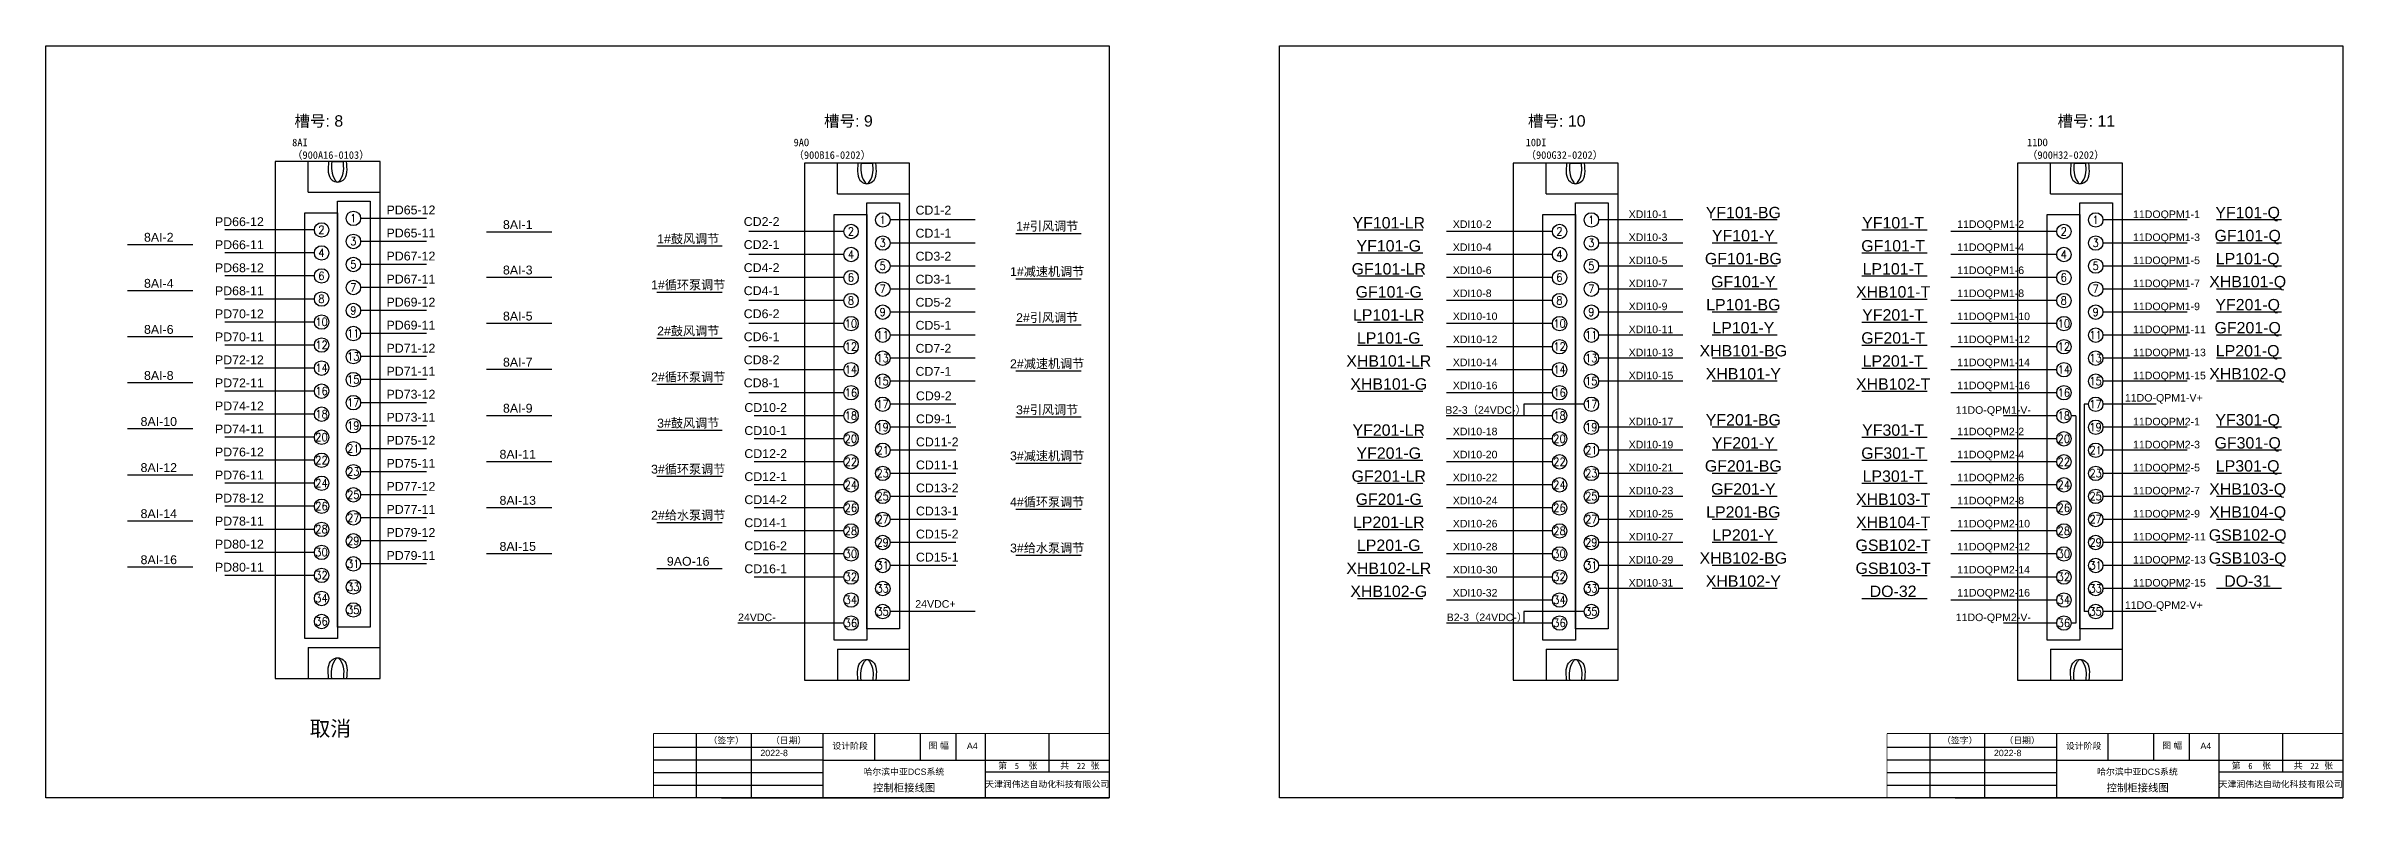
# Model space of a CAD drawing. Extents: x -159874 to -117758, y 9787 to 31117.
# Drawn here: x -136578 to -127504, y 20471 to 23442 of the extents above; entities that cross this region are included whole.
import ezdxf
from ezdxf.enums import TextEntityAlignment as Align

# ---------------------------------------------------------------- set-up
doc = ezdxf.new("R2010")
doc.units = 0
doc.layers.get('0').update_dxf_attribs({"linetype": 'CONTINUOUS'})
doc.layers.add('1', color=143, linetype='CONTINUOUS')
doc.layers.add('TEXT', color=3, linetype='CONTINUOUS')
doc.styles.add('Arial', font='arial.ttf')
doc.styles.add('ROMAND', font='romand')
doc.styles.get("Standard").update_dxf_attribs({"font": ''})
doc.styles.get('Standard').set_extended_font_data('SimSun')

msp = doc.modelspace()

# ---------------------------------------------------------------- linework, layer by layer
at = {"color": 1}
for p, q in [((-135542.3633, 22864.35373), (-135542.3633, 22986.07157)), ((-135448.87631, 22986.07157), (-135402.98875, 22986.07157)), ((-133451.10265, 22858.05085), (-133451.10265, 22979.76869)), ((-133357.61566, 22979.76869), (-133311.72809, 22979.76869)), ((-130651.87382, 22858.05085), (-130651.87382, 22979.76869)), ((-130558.38683, 22979.76869), (-130512.49927, 22979.76869)), ((-128659.5992, 22858.05085), (-128659.5992, 22979.76869)), ((-128566.11221, 22979.76869), (-128520.22465, 22979.76869)), ((-128566.11221, 22979.76869), (-128520.22465, 22979.76869)), ((-135542.3633, 22864.35373), (-135257.33295, 22864.35373)), ((-133451.10265, 22858.05085), (-133166.07229, 22858.05085)), ((-130651.87382, 22858.05085), (-130366.84347, 22858.05085)), ((-128659.5992, 22858.05085), (-128374.56885, 22858.05085)), ((-135542.3633, 21065.29787), (-135257.33295, 21065.29787)), ((-135542.3633, 21065.29787), (-135542.3633, 20943.58003)), ((-133451.10265, 21058.99499), (-133166.07229, 21058.99499)), ((-133451.10265, 21058.99499), (-133451.10265, 20937.27715)), ((-130651.87382, 21058.99499), (-130366.84347, 21058.99499)), ((-130651.87382, 21058.99499), (-130651.87382, 20937.27715)), ((-128659.5992, 21058.99499), (-128374.56885, 21058.99499)), ((-128659.5992, 21058.99499), (-128659.5992, 20937.27715)), ((-135448.87631, 20943.58003), (-135402.98875, 20943.58003)), ((-133357.61566, 20937.27715), (-133311.72809, 20937.27715)), ((-130558.38683, 20937.27715), (-130512.49927, 20937.27715))]:
    msp.add_line(p, q, dxfattribs=at)
at = {"color": 0}
for p, q in [((-135517.41553, 22715.56873), (-135871.55978, 22715.56873)), ((-135074.94062, 22761.06873), (-135334.66314, 22761.06873)), ((-133426.15488, 22709.26585), (-133801.71273, 22709.26585)), ((-132906.89586, 22754.76585), (-133243.40249, 22754.76585)), ((-131138.99434, 22714.30939), (-131397.02658, 22714.30939)), ((-130626.92605, 22709.26585), (-131045.74397, 22709.26585)), ((-130112.26366, 22754.76585), (-130444.17367, 22754.76585)), ((-129738.36289, 22754.76585), (-129996.39513, 22754.76585)), ((-129146.71972, 22714.30939), (-129404.75196, 22714.30939)), ((-128634.65143, 22709.26585), (-129053.46935, 22709.26585)), ((-128119.98904, 22754.76585), (-128451.89904, 22754.76585)), ((-127746.08827, 22754.76585), (-128004.12051, 22754.76585)), ((-135517.41553, 22624.56873), (-135871.55978, 22624.56873)), ((-135074.94062, 22670.06873), (-135334.66314, 22670.06873)), ((-133426.15488, 22618.26585), (-133801.71273, 22618.26585)), ((-132906.89586, 22663.76585), (-133243.40249, 22663.76585)), ((-131138.99434, 22623.30939), (-131397.02658, 22623.30939)), ((-130626.92605, 22618.26585), (-131045.74397, 22618.26585)), ((-130112.26366, 22663.76585), (-130444.17367, 22663.76585)), ((-129738.36289, 22663.76585), (-129996.39513, 22663.76585)), ((-129146.71972, 22623.30939), (-129404.75196, 22623.30939)), ((-128634.65143, 22618.26585), (-129053.46935, 22618.26585)), ((-128119.98904, 22663.76585), (-128451.89904, 22663.76585)), ((-127746.08827, 22663.76585), (-128004.12051, 22663.76585)), ((-135517.41553, 22533.56873), (-135871.55978, 22533.56873)), ((-135074.94062, 22579.06873), (-135334.66314, 22579.06873)), ((-133426.15488, 22527.26585), (-133801.71273, 22527.26585)), ((-132906.89586, 22572.76585), (-133243.40249, 22572.76585)), ((-131138.99434, 22532.30939), (-131397.02658, 22532.30939)), ((-130626.92605, 22527.26585), (-131045.74397, 22527.26585)), ((-130112.26366, 22572.76585), (-130444.17367, 22572.76585)), ((-129738.36289, 22572.76585), (-129996.39513, 22572.76585)), ((-129146.71972, 22532.30939), (-129404.75196, 22532.30939)), ((-128634.65143, 22527.26585), (-129053.46935, 22527.26585)), ((-128119.98904, 22572.76585), (-128451.89904, 22572.76585)), ((-127746.08827, 22572.76585), (-128004.12051, 22572.76585)), ((-135517.41553, 22442.56873), (-135871.55978, 22442.56873)), ((-135074.94062, 22488.06873), (-135334.66314, 22488.06873)), ((-133426.15488, 22436.26585), (-133801.71273, 22436.26585)), ((-132906.89586, 22481.76585), (-133243.40249, 22481.76585)), ((-131138.99434, 22441.30939), (-131397.02658, 22441.30939)), ((-130626.92605, 22436.26585), (-131045.74397, 22436.26585)), ((-130112.26366, 22481.76585), (-130444.17367, 22481.76585)), ((-129738.36289, 22481.76585), (-129996.39513, 22481.76585)), ((-129146.71972, 22441.30939), (-129404.75196, 22441.30939)), ((-128634.65143, 22436.26585), (-129053.46935, 22436.26585)), ((-128119.98904, 22481.76585), (-128451.89904, 22481.76585)), ((-127746.08827, 22481.76585), (-128004.12051, 22481.76585)), ((-135517.41553, 22351.56873), (-135871.55978, 22351.56873)), ((-135074.94062, 22397.06873), (-135334.66314, 22397.06873)), ((-133426.15488, 22345.26585), (-133801.71273, 22345.26585)), ((-132906.89586, 22390.76585), (-133243.40249, 22390.76585)), ((-131138.99434, 22350.30939), (-131397.02658, 22350.30939)), ((-130626.92605, 22345.26585), (-131045.74397, 22345.26585)), ((-130112.26366, 22390.76585), (-130444.17367, 22390.76585)), ((-129738.36289, 22390.76585), (-129996.39513, 22390.76585)), ((-129146.71972, 22350.30939), (-129404.75196, 22350.30939)), ((-128634.65143, 22345.26585), (-129053.46935, 22345.26585)), ((-128119.98904, 22390.76585), (-128451.89904, 22390.76585)), ((-127746.08827, 22390.76585), (-128004.12051, 22390.76585)), ((-135517.41553, 22260.56873), (-135871.55978, 22260.56873)), ((-135074.94062, 22306.06873), (-135334.66314, 22306.06873)), ((-133426.15488, 22254.26585), (-133801.71273, 22254.26585)), ((-132906.89586, 22299.76585), (-133243.40249, 22299.76585)), ((-131138.99434, 22259.30939), (-131397.02658, 22259.30939)), ((-130626.92605, 22254.26585), (-131045.74397, 22254.26585)), ((-130112.26366, 22299.76585), (-130444.17367, 22299.76585)), ((-129738.36289, 22299.76585), (-129996.39513, 22299.76585)), ((-129146.71972, 22259.30939), (-129404.75196, 22259.30939)), ((-128634.65143, 22254.26585), (-129053.46935, 22254.26585)), ((-128119.98904, 22299.76585), (-128451.89904, 22299.76585)), ((-127746.08827, 22299.76585), (-128004.12051, 22299.76585)), ((-135517.41553, 22169.56873), (-135871.55978, 22169.56873)), ((-135074.94062, 22215.06873), (-135334.66314, 22215.06873)), ((-133426.15488, 22163.26585), (-133801.71273, 22163.26585)), ((-132906.89586, 22208.76585), (-133243.40249, 22208.76585)), ((-131138.99434, 22168.30939), (-131397.02658, 22168.30939)), ((-130626.92605, 22163.26585), (-131045.74397, 22163.26585)), ((-130112.26366, 22208.76585), (-130444.17367, 22208.76585)), ((-129738.36289, 22208.76585), (-129996.39513, 22208.76585)), ((-129146.71972, 22168.30939), (-129404.75196, 22168.30939)), ((-128634.65143, 22163.26585), (-129053.46935, 22163.26585)), ((-128119.98904, 22208.76585), (-128451.89904, 22208.76585)), ((-127746.08827, 22208.76585), (-128004.12051, 22208.76585)), ((-135517.41553, 22078.56873), (-135871.55978, 22078.56873)), ((-135074.94062, 22124.06873), (-135334.66314, 22124.06873)), ((-133426.15488, 22072.26585), (-133801.71273, 22072.26585)), ((-132906.89586, 22117.76585), (-133243.40249, 22117.76585)), ((-131138.99434, 22077.30939), (-131397.02658, 22077.30939)), ((-130626.92605, 22072.26585), (-131045.74397, 22072.26585)), ((-130112.26366, 22117.76585), (-130444.17367, 22117.76585)), ((-129738.36289, 22117.76585), (-129996.39513, 22117.76585)), ((-129146.71972, 22077.30939), (-129404.75196, 22077.30939)), ((-128634.65143, 22072.26585), (-129053.46935, 22072.26585)), ((-128119.98904, 22117.76585), (-128451.89904, 22117.76585)), ((-127746.08827, 22117.76585), (-128004.12051, 22117.76585)), ((-135517.41553, 21987.56873), (-135871.55978, 21987.56873)), ((-135074.94062, 22033.06873), (-135334.66314, 22033.06873)), ((-133426.15488, 21981.26585), (-133780.29912, 21981.26585)), ((-132983.67997, 22026.76585), (-133243.40249, 22026.76585)), ((-130626.92605, 21981.26585), (-131046.60359, 21981.26585)), ((-128241.84415, 22026.76585), (-128451.89904, 22026.76585)), ((-135517.41553, 21896.56873), (-135871.55978, 21896.56873)), ((-135074.94062, 21942.06873), (-135334.66314, 21942.06873)), ((-133426.15488, 21890.26585), (-133780.29912, 21890.26585)), ((-132983.67997, 21935.76585), (-133243.40249, 21935.76585)), ((-131138.99434, 21895.30939), (-131397.02658, 21895.30939)), ((-130626.92605, 21890.26585), (-131045.74397, 21890.26585)), ((-130112.26366, 21935.76585), (-130444.17367, 21935.76585)), ((-129738.36289, 21935.76585), (-129996.39513, 21935.76585)), ((-129146.71972, 21895.30939), (-129404.75196, 21895.30939)), ((-128634.65143, 21890.26585), (-129053.46935, 21890.26585)), ((-128119.98904, 21935.76585), (-128451.89904, 21935.76585)), ((-127746.08827, 21935.76585), (-128004.12051, 21935.76585)), ((-135517.41553, 21805.56873), (-135871.55978, 21805.56873)), ((-135074.94062, 21851.06873), (-135334.66314, 21851.06873)), ((-133426.15488, 21799.26585), (-133780.29912, 21799.26585)), ((-132983.67997, 21844.76585), (-133243.40249, 21844.76585)), ((-131138.99434, 21804.30939), (-131397.02658, 21804.30939)), ((-130626.92605, 21799.26585), (-131045.74397, 21799.26585)), ((-130112.26366, 21844.76585), (-130444.17367, 21844.76585)), ((-129738.36289, 21844.76585), (-129996.39513, 21844.76585)), ((-129146.71972, 21804.30939), (-129404.75196, 21804.30939)), ((-128634.65143, 21799.26585), (-129053.46935, 21799.26585)), ((-128119.98904, 21844.76585), (-128451.89904, 21844.76585)), ((-127746.08827, 21844.76585), (-128004.12051, 21844.76585)), ((-135517.41553, 21714.56873), (-135871.55978, 21714.56873)), ((-135074.94062, 21760.06873), (-135334.66314, 21760.06873)), ((-133426.15488, 21708.26585), (-133780.29912, 21708.26585)), ((-132983.67997, 21753.76585), (-133243.40249, 21753.76585)), ((-131138.99434, 21713.30939), (-131397.02658, 21713.30939)), ((-130626.92605, 21708.26585), (-131045.74397, 21708.26585)), ((-130112.26366, 21753.76585), (-130444.17367, 21753.76585)), ((-129738.36289, 21753.76585), (-129996.39513, 21753.76585)), ((-129146.71972, 21713.30939), (-129404.75196, 21713.30939)), ((-128634.65143, 21708.26585), (-129053.46935, 21708.26585)), ((-128119.98904, 21753.76585), (-128451.89904, 21753.76585)), ((-127746.08827, 21753.76585), (-128004.12051, 21753.76585)), ((-135517.41553, 21623.56873), (-135871.55978, 21623.56873)), ((-135074.94062, 21669.06873), (-135334.66314, 21669.06873)), ((-133426.15488, 21617.26585), (-133780.29912, 21617.26585)), ((-132983.67997, 21662.76585), (-133243.40249, 21662.76585)), ((-131138.99434, 21622.30939), (-131397.02658, 21622.30939)), ((-130626.92605, 21617.26585), (-131045.74397, 21617.26585)), ((-130112.26366, 21662.76585), (-130444.17367, 21662.76585)), ((-129738.36289, 21662.76585), (-129996.39513, 21662.76585)), ((-129146.71972, 21622.30939), (-129404.75196, 21622.30939)), ((-128634.65143, 21617.26585), (-129053.46935, 21617.26585)), ((-128119.98904, 21662.76585), (-128451.89904, 21662.76585)), ((-127746.08827, 21662.76585), (-128004.12051, 21662.76585)), ((-135517.41553, 21532.56873), (-135871.55978, 21532.56873)), ((-135074.94062, 21578.06873), (-135334.66314, 21578.06873)), ((-133426.15488, 21526.26585), (-133780.29912, 21526.26585)), ((-132983.67997, 21571.76585), (-133243.40249, 21571.76585)), ((-131138.99434, 21531.30939), (-131397.02658, 21531.30939)), ((-130626.92605, 21526.26585), (-131045.74397, 21526.26585)), ((-130112.26366, 21571.76585), (-130444.17367, 21571.76585)), ((-129738.36289, 21571.76585), (-129996.39513, 21571.76585)), ((-129146.71972, 21531.30939), (-129404.75196, 21531.30939)), ((-128634.65143, 21526.26585), (-129053.46935, 21526.26585)), ((-128119.98904, 21571.76585), (-128451.89904, 21571.76585)), ((-127746.08827, 21571.76585), (-128004.12051, 21571.76585)), ((-135517.41553, 21441.56873), (-135871.55978, 21441.56873)), ((-135074.94062, 21487.06873), (-135334.66314, 21487.06873)), ((-133426.15488, 21435.26585), (-133780.29912, 21435.26585)), ((-132983.67997, 21480.76585), (-133243.40249, 21480.76585)), ((-131138.99434, 21440.30939), (-131397.02658, 21440.30939)), ((-130626.92605, 21435.26585), (-131045.74397, 21435.26585)), ((-130112.26366, 21480.76585), (-130444.17367, 21480.76585)), ((-129738.36289, 21480.76585), (-129996.39513, 21480.76585)), ((-129146.71972, 21440.30939), (-129404.75196, 21440.30939)), ((-128634.65143, 21435.26585), (-129053.46935, 21435.26585)), ((-128119.98904, 21480.76585), (-128451.89904, 21480.76585)), ((-127746.08827, 21480.76585), (-128004.12051, 21480.76585)), ((-135517.41553, 21350.56873), (-135871.55978, 21350.56873)), ((-135074.94062, 21396.06873), (-135334.66314, 21396.06873)), ((-133426.15488, 21344.26585), (-133780.29912, 21344.26585)), ((-132983.67997, 21389.76585), (-133243.40249, 21389.76585)), ((-131138.99434, 21349.30939), (-131397.02658, 21349.30939)), ((-130626.92605, 21344.26585), (-131045.74397, 21344.26585)), ((-130112.26366, 21389.76585), (-130444.17367, 21389.76585)), ((-129738.36289, 21389.76585), (-129996.39513, 21389.76585)), ((-129146.71972, 21349.30939), (-129404.75196, 21349.30939)), ((-128634.65143, 21344.26585), (-129053.46935, 21344.26585)), ((-128119.98904, 21389.76585), (-128451.89904, 21389.76585)), ((-127746.08827, 21389.76585), (-128004.12051, 21389.76585)), ((-131138.99434, 21258.30939), (-131397.02658, 21258.30939)), ((-130626.92605, 21253.26585), (-131045.74397, 21253.26585)), ((-130112.26366, 21298.76585), (-130444.17367, 21298.76585)), ((-129738.36289, 21298.76585), (-129996.39513, 21298.76585)), ((-129146.71972, 21258.30939), (-129404.75196, 21258.30939)), ((-128634.65143, 21253.26585), (-129053.46935, 21253.26585)), ((-128119.98904, 21298.76585), (-128451.89904, 21298.76585)), ((-127746.08827, 21298.76585), (-128004.12051, 21298.76585)), ((-130626.92605, 21162.26585), (-131045.74397, 21162.26585)), ((-128241.84415, 21207.76585), (-128451.89904, 21207.76585))]:
    msp.add_line(p, q, dxfattribs=at)
for p, q in [((-130501.37367, 22026.76585), (-130740.02856, 22026.76585)), ((-130740.02856, 22026.76585), (-130740.02856, 21981.26585)), ((-128634.65143, 21981.26585), (-128844.70632, 21981.26585)), ((-128559.52431, 21981.26585), (-128577.45143, 21981.26585)), ((-128559.52431, 21981.26585), (-128559.52431, 21162.26585)), ((-128509.09904, 22026.76585), (-128526.81255, 22026.76585)), ((-128526.81255, 22026.76585), (-128526.81255, 21207.76585)), ((-133426.15488, 21162.26585), (-133844.9728, 21162.26585)), ((-132906.89586, 21207.76585), (-133243.40249, 21207.76585)), ((-130501.37367, 21207.76585), (-130740.02856, 21207.76585)), ((-130740.02856, 21207.76585), (-130740.02856, 21162.26585)), ((-128634.65143, 21162.26585), (-128844.70632, 21162.26585)), ((-128559.52431, 21162.26585), (-128577.45143, 21162.26585)), ((-128509.09904, 21207.76585), (-128526.81255, 21207.76585))]:
    msp.add_line(p, q)
at = {"color": 1}
for points in [[(-135257.33295, 22986.07157), (-135672.26277, 22986.07157), (-135672.26277, 20943.58003), (-135257.33295, 20943.58003)], [(-133166.07229, 22979.76869), (-133581.00212, 22979.76869), (-133581.00212, 20937.27715), (-133166.07229, 20937.27715)], [(-130366.84347, 22979.76869), (-130781.77329, 22979.76869), (-130781.77329, 20937.27715), (-130366.84347, 20937.27715)], [(-128374.56885, 22979.76869), (-128789.49867, 22979.76869), (-128789.49867, 20937.27715), (-128374.56885, 20937.27715)], [(-135555.12363, 22783.16873), (-135425.93253, 22783.16873), (-135425.93253, 21100.96873), (-135555.12363, 21100.96873)], [(-135425.93253, 22828.66873), (-135296.74143, 22828.66873), (-135296.74143, 21146.46873), (-135425.93253, 21146.46873)], [(-133463.86297, 22776.86585), (-133334.67188, 22776.86585), (-133334.67188, 21094.66585), (-133463.86297, 21094.66585)], [(-133334.67188, 22822.36585), (-133205.48078, 22822.36585), (-133205.48078, 21140.16585), (-133334.67188, 21140.16585)], [(-130664.63415, 22776.86585), (-130535.44305, 22776.86585), (-130535.44305, 21094.66585), (-130664.63415, 21094.66585)], [(-130535.44305, 22822.36585), (-130406.25195, 22822.36585), (-130406.25195, 21140.16585), (-130535.44305, 21140.16585)], [(-128672.35953, 22776.86585), (-128543.16843, 22776.86585), (-128543.16843, 21094.66585), (-128672.35953, 21094.66585)], [(-128543.16843, 22822.36585), (-128413.97733, 22822.36585), (-128413.97733, 21140.16585), (-128543.16843, 21140.16585)]]:
    msp.add_lwpolyline(points, close=True, dxfattribs=at)
for centre in [(-135363.26314, 22761.06873), (-133272.00249, 22754.76585), (-130472.77367, 22754.76585), (-128480.49904, 22754.76585), (-135488.81553, 22715.56873), (-135363.26314, 22670.06873), (-133397.55488, 22709.26585), (-133272.00249, 22663.76585), (-130598.32605, 22709.26585), (-130472.77367, 22663.76585), (-128606.05143, 22709.26585), (-128480.49904, 22663.76585), (-135488.81553, 22624.56873), (-135363.26314, 22579.06873), (-133397.55488, 22618.26585), (-133272.00249, 22572.76585), (-130598.32605, 22618.26585), (-130472.77367, 22572.76585), (-128606.05143, 22618.26585), (-128480.49904, 22572.76585), (-135488.81553, 22533.56873), (-135363.26314, 22488.06873), (-133397.55488, 22527.26585), (-133272.00249, 22481.76585), (-130598.32605, 22527.26585), (-130472.77367, 22481.76585), (-128606.05143, 22527.26585), (-128480.49904, 22481.76585), (-135488.81553, 22442.56873), (-135363.26314, 22397.06873), (-133397.55488, 22436.26585), (-133272.00249, 22390.76585), (-130598.32605, 22436.26585), (-130472.77367, 22390.76585), (-128606.05143, 22436.26585), (-128480.49904, 22390.76585), (-135488.81553, 22351.56873), (-135363.26314, 22306.06873), (-133397.55488, 22345.26585), (-133272.00249, 22299.76585), (-130598.32605, 22345.26585), (-130472.77367, 22299.76585), (-128606.05143, 22345.26585), (-128480.49904, 22299.76585), (-135488.81553, 22260.56873), (-135363.26314, 22215.06873), (-133397.55488, 22254.26585), (-133272.00249, 22208.76585), (-130598.32605, 22254.26585), (-130472.77367, 22208.76585), (-128606.05143, 22254.26585), (-128480.49904, 22208.76585), (-135488.81553, 22169.56873), (-135363.26314, 22124.06873), (-133397.55488, 22163.26585), (-133272.00249, 22117.76585), (-130598.32605, 22163.26585), (-130472.77367, 22117.76585), (-128606.05143, 22163.26585), (-128480.49904, 22117.76585), (-135488.81553, 22078.56873), (-135363.26314, 22033.06873), (-133397.55488, 22072.26585), (-133272.00249, 22026.76585), (-130598.32605, 22072.26585), (-130472.77367, 22026.76585), (-128606.05143, 22072.26585), (-128480.49904, 22026.76585), (-135488.81553, 21987.56873), (-135363.26314, 21942.06873), (-133397.55488, 21981.26585), (-133272.00249, 21935.76585), (-130598.32605, 21981.26585), (-130472.77367, 21935.76585), (-128606.05143, 21981.26585), (-128480.49904, 21935.76585), (-135488.81553, 21896.56873), (-135363.26314, 21851.06873), (-133397.55488, 21890.26585), (-133272.00249, 21844.76585), (-130598.32605, 21890.26585), (-130472.77367, 21844.76585), (-128606.05143, 21890.26585), (-128480.49904, 21844.76585), (-135488.81553, 21805.56873), (-135363.26314, 21760.06873), (-133397.55488, 21799.26585), (-133272.00249, 21753.76585), (-130598.32605, 21799.26585), (-130472.77367, 21753.76585), (-128606.05143, 21799.26585), (-128480.49904, 21753.76585), (-135488.81553, 21714.56873), (-135363.26314, 21669.06873), (-133397.55488, 21708.26585), (-133272.00249, 21662.76585), (-130598.32605, 21708.26585), (-130472.77367, 21662.76585), (-128606.05143, 21708.26585), (-128480.49904, 21662.76585), (-135488.81553, 21623.56873), (-135363.26314, 21578.06873), (-133397.55488, 21617.26585), (-133272.00249, 21571.76585), (-130598.32605, 21617.26585), (-130472.77367, 21571.76585), (-128606.05143, 21617.26585), (-128480.49904, 21571.76585), (-135488.81553, 21532.56873), (-135363.26314, 21487.06873), (-133397.55488, 21526.26585), (-133272.00249, 21480.76585), (-130598.32605, 21526.26585), (-130472.77367, 21480.76585), (-128606.05143, 21526.26585), (-128480.49904, 21480.76585), (-135488.81553, 21441.56873), (-135363.26314, 21396.06873), (-133397.55488, 21435.26585), (-133272.00249, 21389.76585), (-130598.32605, 21435.26585), (-130472.77367, 21389.76585), (-128606.05143, 21435.26585), (-128480.49904, 21389.76585), (-135488.81553, 21350.56873), (-135363.26314, 21305.06873), (-133397.55488, 21344.26585), (-133272.00249, 21298.76585), (-130598.32605, 21344.26585), (-130472.77367, 21298.76585), (-128606.05143, 21344.26585), (-128480.49904, 21298.76585), (-135488.81553, 21259.56873), (-135363.26314, 21214.06873), (-133397.55488, 21253.26585), (-133272.00249, 21207.76585), (-130598.32605, 21253.26585), (-130472.77367, 21207.76585), (-128606.05143, 21253.26585), (-128480.49904, 21207.76585), (-135488.81553, 21168.56873), (-133397.55488, 21162.26585), (-130598.32605, 21162.26585), (-128606.05143, 21162.26585)]:
    msp.add_circle(centre, 28.6, dxfattribs=at)
for points in [[(-135461.22631, 22986.07157), (-135447.63048, 22912.55254), (-135425.93253, 22904.46544), (-135403.72173, 22912.55254), (-135390.63875, 22986.07157)], [(-135448.87631, 22986.07157), (-135435.28048, 22912.55254), (-135425.93253, 22904.46544), (-135416.07173, 22912.55254), (-135402.98875, 22986.07157)], [(-133369.96566, 22979.76869), (-133356.36983, 22906.24966), (-133334.67188, 22898.16256), (-133312.46107, 22906.24966), (-133299.37809, 22979.76869)], [(-133357.61566, 22979.76869), (-133344.01983, 22906.24966), (-133334.67188, 22898.16256), (-133324.81107, 22906.24966), (-133311.72809, 22979.76869)], [(-130570.73683, 22979.76869), (-130557.141, 22906.24966), (-130535.44305, 22898.16256), (-130513.23225, 22906.24966), (-130500.14927, 22979.76869)], [(-130558.38683, 22979.76869), (-130544.791, 22906.24966), (-130535.44305, 22898.16256), (-130525.58225, 22906.24966), (-130512.49927, 22979.76869)], [(-128578.46221, 22979.76869), (-128564.86638, 22906.24966), (-128543.16843, 22898.16256), (-128520.95763, 22906.24966), (-128507.87465, 22979.76869)], [(-128566.11221, 22979.76869), (-128552.51638, 22906.24966), (-128543.16843, 22898.16256), (-128533.30763, 22906.24966), (-128520.22465, 22979.76869)], [(-135461.22631, 20943.58003), (-135447.63048, 21017.09906), (-135425.93253, 21025.18615), (-135403.72173, 21017.09906), (-135390.63875, 20943.58003)], [(-135448.87631, 20943.58003), (-135435.28048, 21017.09906), (-135425.93253, 21025.18615), (-135416.07173, 21017.09906), (-135402.98875, 20943.58003)], [(-133369.96566, 20937.27715), (-133356.36983, 21010.79618), (-133334.67188, 21018.88327), (-133312.46107, 21010.79618), (-133299.37809, 20937.27715)], [(-133357.61566, 20937.27715), (-133344.01983, 21010.79618), (-133334.67188, 21018.88327), (-133324.81107, 21010.79618), (-133311.72809, 20937.27715)], [(-130570.73683, 20937.27715), (-130557.141, 21010.79618), (-130535.44305, 21018.88327), (-130513.23225, 21010.79618), (-130500.14927, 20937.27715)], [(-130558.38683, 20937.27715), (-130544.791, 21010.79618), (-130535.44305, 21018.88327), (-130525.58225, 21010.79618), (-130512.49927, 20937.27715)], [(-128578.46221, 20937.27715), (-128564.86638, 21010.79618), (-128543.16843, 21018.88327), (-128520.95763, 21010.79618), (-128507.87465, 20937.27715)], [(-128566.11221, 20937.27715), (-128552.51638, 21010.79618), (-128543.16843, 21018.88327), (-128533.30763, 21010.79618), (-128520.22465, 20937.27715)]]:
    msp.add_spline(points, degree=3, dxfattribs=at)
at = {"layer": '1'}
for p, q in [((-136577.81989, 23442.43891), (-132377.81992, 23442.43891)), ((-136577.81989, 20472.4389), (-136577.81989, 23442.43891)), ((-132377.81992, 23442.43891), (-132377.81992, 20472.4389)), ((-131705.05358, 23442.43891), (-127505.05361, 23442.43891)), ((-131705.05358, 20472.4389), (-131705.05358, 23442.43891)), ((-127505.05361, 23442.43891), (-127505.05361, 20472.4389)), ((-134008.6695, 20725.91275), (-134008.6695, 20471.61424)), ((-133792.29824, 20725.91275), (-133792.29824, 20471.61424)), ((-133508.87846, 20725.91275), (-133508.87846, 20471.61424)), ((-133305.38044, 20725.91275), (-133305.38044, 20621.00561)), ((-133124.75265, 20725.91275), (-133124.75265, 20621.00561)), ((-132983.98171, 20725.91275), (-132983.98171, 20621.00561)), ((-132867.36675, 20725.91275), (-132867.36675, 20471.61424)), ((-132616.15892, 20725.91275), (-132616.15892, 20573.14749)), ((-129135.90319, 20725.91275), (-129135.90319, 20471.61424)), ((-128919.53193, 20725.91275), (-128919.53193, 20471.61424)), ((-128636.11214, 20725.91275), (-128636.11214, 20471.61424)), ((-128432.61413, 20725.91275), (-128432.61413, 20621.00561)), ((-128251.98634, 20725.91275), (-128251.98634, 20621.00561)), ((-128111.2154, 20725.91275), (-128111.2154, 20621.00561)), ((-127994.60044, 20725.91275), (-127994.60044, 20471.61424)), ((-127743.39261, 20725.91275), (-127743.39261, 20573.14749)), ((-134177.81997, 20672.4389), (-133508.87846, 20672.4389)), ((-134177.81997, 20622.4389), (-133508.87846, 20622.4389)), ((-133508.87846, 20621.00561), (-132763.35565, 20621.00561)), ((-132764.62026, 20621.00561), (-132377.81992, 20621.00561)), ((-129305.05366, 20672.4389), (-128636.11214, 20672.4389)), ((-129305.05366, 20622.4389), (-128636.11214, 20622.4389)), ((-128636.11214, 20621.00561), (-127890.58934, 20621.00561)), ((-127891.85395, 20621.00561), (-127505.05361, 20621.00561)), ((-134177.81997, 20572.4389), (-133508.87846, 20572.4389)), ((-134177.81997, 20522.4389), (-133508.87846, 20522.4389)), ((-132377.81992, 20573.14749), (-132867.36675, 20573.14749)), ((-129305.05366, 20572.4389), (-128636.11214, 20572.4389)), ((-129305.05366, 20522.4389), (-128636.11214, 20522.4389)), ((-127505.05361, 20573.14749), (-127994.60044, 20573.14749)), ((-132377.81992, 20472.4389), (-136577.81989, 20472.4389)), ((-133909.24487, 20472.4389), (-134177.81997, 20472.43891)), ((-133909.24487, 20472.4389), (-132377.81992, 20472.4389)), ((-127505.05361, 20472.4389), (-131705.05358, 20472.4389)), ((-129036.47856, 20472.4389), (-129305.05366, 20472.43891)), ((-129036.47856, 20472.4389), (-127505.05361, 20472.4389))]:
    msp.add_line(p, q, dxfattribs=at)
at = {"layer": '1', "const_width": 3}
for points in [[(-134177.81997, 20725.91275), (-132377.81992, 20725.91275)], [(-134177.81997, 20472.43891), (-134177.81997, 20725.91275)], [(-129305.05366, 20725.91275), (-127505.05361, 20725.91275)], [(-129305.05366, 20472.43891), (-129305.05366, 20725.91275)]]:
    msp.add_lwpolyline(points, dxfattribs=at)
at = {"layer": 'TEXT', "color": 0}
for p, q in [((-134579.77141, 22706.98759), (-134837.80365, 22706.98759)), ((-132488.51076, 22700.68471), (-132746.543, 22700.68471)), ((-135997.77345, 22657.04295), (-136255.8057, 22657.04295)), ((-133906.5128, 22650.74007), (-134164.54504, 22650.74007)), ((-134579.77141, 22527.60123), (-134837.80365, 22527.60123)), ((-132488.51076, 22521.29835), (-132746.543, 22521.29835)), ((-135997.77345, 22475.04295), (-136255.8057, 22475.04295)), ((-133906.5128, 22468.74007), (-134164.54504, 22468.74007)), ((-134579.77141, 22345.60123), (-134837.80365, 22345.60123)), ((-132488.51076, 22339.29835), (-132746.543, 22339.29835)), ((-135997.77345, 22293.04295), (-136255.8057, 22293.04295)), ((-133906.5128, 22286.74007), (-134164.54504, 22286.74007)), ((-134579.77141, 22163.60123), (-134837.80365, 22163.60123)), ((-132488.51076, 22157.29835), (-132746.543, 22157.29835)), ((-135997.77345, 22111.04295), (-136255.8057, 22111.04295)), ((-133906.5128, 22104.74007), (-134164.54504, 22104.74007)), ((-134579.77141, 21981.60123), (-134837.80365, 21981.60123)), ((-132488.51076, 21975.29835), (-132746.543, 21975.29835)), ((-135997.77345, 21929.04295), (-136255.8057, 21929.04295)), ((-133906.5128, 21922.74007), (-134164.54504, 21922.74007)), ((-134579.77141, 21799.60123), (-134837.80365, 21799.60123)), ((-132488.51076, 21793.29835), (-132746.543, 21793.29835)), ((-135997.77345, 21747.04295), (-136255.8057, 21747.04295)), ((-133906.5128, 21740.74007), (-134164.54504, 21740.74007)), ((-134579.77141, 21617.60123), (-134837.80365, 21617.60123)), ((-132488.51076, 21611.29835), (-132746.543, 21611.29835)), ((-135997.77345, 21565.04295), (-136255.8057, 21565.04295)), ((-133906.5128, 21558.74007), (-134164.54504, 21558.74007)), ((-134579.77141, 21435.60123), (-134837.80365, 21435.60123)), ((-132488.51076, 21429.29835), (-132746.543, 21429.29835)), ((-135997.77345, 21383.04295), (-136255.8057, 21383.04295)), ((-133906.5128, 21376.74007), (-134164.54504, 21376.74007))]:
    msp.add_line(p, q, dxfattribs=at)

# ---------------------------------------------------------------- texts
at = {"color": 30, "style": 'Arial'}
msp.add_text('取消', height=60, dxfattribs=at).set_placement((-135454.36203, 20746.91179), align=Align.MIDDLE)
at = {"layer": '1', "style": 'Arial'}
for s, p in [('（签字）', (-133960.42242, 20686.51098)), ('（日期）', (-133713.98534, 20686.51098)), ('设计阶段', (-133471.20558, 20664.54634)), ('图 幅', (-133090.94473, 20665.68982)), ('A4', (-132939.82124, 20664.59432)), ('（签字）', (-129087.65611, 20686.51098)), ('（日期）', (-128841.21903, 20686.51098)), ('设计阶段', (-128598.43927, 20664.54634)), ('图 幅', (-128218.17842, 20665.68982)), ('A4', (-128067.05492, 20664.59432)), ('2022-8', (-133755.56282, 20636.59557)), ('2022-8', (-128882.79651, 20636.59557))]:
    msp.add_text(s, height=25, dxfattribs=at).set_placement(p)
at = {"layer": '1'}
for s, p in [('第     张', (-132816.34367, 20586.49009)), ('5', (-132750.78479, 20585.43501)), ('共     张', (-132571.16018, 20586.49009)), ('22', (-132505.6013, 20585.43501)), ('第     张', (-127943.57736, 20586.49009)), ('6', (-127878.01848, 20585.43501)), ('共     张', (-127698.39387, 20586.49009)), ('22', (-127632.83499, 20585.43501))]:
    msp.add_text(s, height=25, dxfattribs=at).set_placement(p)
at = {"layer": '1', "style": 'Arial'}
for s, height, p in [('哈尔滨中亚DCS系统', 25, (-133188.66803, 20574.98287)), ('控制柜接线图', 30, (-133187.66051, 20511.51151)), ('天津润伟达自动化科技有限公司', 25, (-132622.47208, 20525.95642)), ('哈尔滨中亚DCS系统', 25, (-128315.90172, 20574.98287)), ('控制柜接线图', 30, (-128314.89419, 20511.51151)), ('天津润伟达自动化科技有限公司', 25, (-127749.70577, 20525.95642))]:
    msp.add_text(s, height=height, dxfattribs=at).set_placement(p, align=Align.MIDDLE_CENTER)
at = {"layer": 'TEXT', "style": 'ROMAND', "width": 0.9}
for s, p in [('1', (-135363.85573, 22745.73259)), ('2', (-135489.40812, 22700.23259)), ('3', (-135363.85573, 22654.73259)), ('2', (-133398.14746, 22693.92971)), ('1', (-133272.59508, 22739.42971)), ('2', (-130598.91864, 22693.92971)), ('1', (-130473.36625, 22739.42971)), ('2', (-128606.64402, 22693.92971)), ('1', (-128481.09163, 22739.42971)), ('4', (-135489.40812, 22609.23259)), ('5', (-135363.85573, 22563.73259)), ('4', (-133398.14746, 22602.92971)), ('3', (-133272.59508, 22648.42971)), ('4', (-130598.91864, 22602.92971)), ('3', (-130473.36625, 22648.42971)), ('4', (-128606.64402, 22602.92971)), ('3', (-128481.09163, 22648.42971)), ('6', (-135489.40812, 22518.23259)), ('7', (-135363.85573, 22472.73259)), ('6', (-133398.14746, 22511.92971)), ('5', (-133272.59508, 22557.42971)), ('6', (-130598.91864, 22511.92971)), ('5', (-130473.36625, 22557.42971)), ('6', (-128606.64402, 22511.92971)), ('5', (-128481.09163, 22557.42971)), ('8', (-135489.40812, 22427.23259)), ('8', (-133398.14746, 22420.92971)), ('7', (-133272.59508, 22466.42971)), ('8', (-130598.91864, 22420.92971)), ('7', (-130473.36625, 22466.42971)), ('8', (-128606.64402, 22420.92971)), ('7', (-128481.09163, 22466.42971)), ('10', (-135489.40812, 22336.23259)), ('9', (-135363.85573, 22381.73259)), ('10', (-133398.14746, 22329.92971)), ('9', (-133272.59508, 22375.42971)), ('10', (-130598.91864, 22329.92971)), ('9', (-130473.36625, 22375.42971)), ('10', (-128606.64402, 22329.92971)), ('9', (-128481.09163, 22375.42971)), ('12', (-135489.40812, 22245.23259)), ('11', (-135363.85573, 22290.73259)), ('12', (-133398.14746, 22238.92971)), ('11', (-133272.59508, 22284.42971)), ('12', (-130598.91864, 22238.92971)), ('11', (-130473.36625, 22284.42971)), ('12', (-128606.64402, 22238.92971)), ('11', (-128481.09163, 22284.42971)), ('14', (-135489.40812, 22154.23259)), ('13', (-135363.85573, 22199.73259)), ('14', (-133398.14746, 22147.92971)), ('13', (-133272.59508, 22193.42971)), ('14', (-130598.91864, 22147.92971)), ('13', (-130473.36625, 22193.42971)), ('14', (-128606.64402, 22147.92971)), ('13', (-128481.09163, 22193.42971)), ('16', (-135489.40812, 22063.23259)), ('15', (-135363.85573, 22108.73259)), ('16', (-133398.14746, 22056.92971)), ('15', (-133272.59508, 22102.42971)), ('16', (-130598.91864, 22056.92971)), ('15', (-130473.36625, 22102.42971)), ('16', (-128606.64402, 22056.92971)), ('15', (-128481.09163, 22102.42971)), ('18', (-135489.40812, 21972.23259)), ('17', (-135363.85573, 22017.73259)), ('18', (-133398.14746, 21965.92971)), ('17', (-133272.59508, 22011.42971)), ('18', (-130598.91864, 21965.92971)), ('17', (-130473.36625, 22011.42971)), ('18', (-128606.64402, 21965.92971)), ('17', (-128481.09163, 22011.42971)), ('20', (-135489.40812, 21881.23259)), ('19', (-135363.85573, 21926.73259)), ('20', (-133398.14746, 21874.92971)), ('19', (-133272.59508, 21920.42971)), ('20', (-130598.91864, 21874.92971)), ('19', (-130473.36625, 21920.42971)), ('20', (-128606.64402, 21874.92971)), ('19', (-128481.09163, 21920.42971)), ('22', (-135489.40812, 21790.23259)), ('21', (-135363.85573, 21835.73259)), ('22', (-133398.14746, 21783.92971)), ('21', (-133272.59508, 21829.42971)), ('22', (-130598.91864, 21783.92971)), ('21', (-130473.36625, 21829.42971)), ('22', (-128606.64402, 21783.92971)), ('21', (-128481.09163, 21829.42971)), ('24', (-135489.40812, 21699.23259)), ('23', (-135363.85573, 21744.73259)), ('24', (-133398.14746, 21692.92971)), ('23', (-133272.59508, 21738.42971)), ('24', (-130598.91864, 21692.92971)), ('23', (-130473.36625, 21738.42971)), ('24', (-128606.64402, 21692.92971)), ('23', (-128481.09163, 21738.42971)), ('26', (-135489.40812, 21608.23259)), ('25', (-135363.85573, 21653.73259)), ('26', (-133398.14746, 21601.92971)), ('25', (-133272.59508, 21647.42971)), ('26', (-130598.91864, 21601.92971)), ('25', (-130473.36625, 21647.42971)), ('26', (-128606.64402, 21601.92971)), ('25', (-128481.09163, 21647.42971)), ('28', (-135489.40812, 21517.23259)), ('27', (-135363.85573, 21562.73259)), ('28', (-133398.14746, 21510.92971)), ('27', (-133272.59508, 21556.42971)), ('28', (-130598.91864, 21510.92971)), ('27', (-130473.36625, 21556.42971)), ('28', (-128606.64402, 21510.92971)), ('27', (-128481.09163, 21556.42971)), ('30', (-135489.40812, 21426.23259)), ('29', (-135363.85573, 21471.73259)), ('30', (-133398.14746, 21419.92971)), ('29', (-133272.59508, 21465.42971)), ('30', (-130598.91864, 21419.92971)), ('29', (-130473.36625, 21465.42971)), ('30', (-128606.64402, 21419.92971)), ('29', (-128481.09163, 21465.42971)), ('32', (-135489.40812, 21335.23259)), ('31', (-135363.85573, 21380.73259)), ('32', (-133398.14746, 21328.92971)), ('31', (-133272.59508, 21374.42971)), ('32', (-130598.91864, 21328.92971)), ('31', (-130473.36625, 21374.42971)), ('32', (-128606.64402, 21328.92971)), ('31', (-128481.09163, 21374.42971)), ('34', (-135489.40812, 21244.23259)), ('33', (-135363.85573, 21289.73259)), ('34', (-133398.14746, 21237.92971)), ('33', (-133272.59508, 21283.42971)), ('34', (-130598.91864, 21237.92971)), ('33', (-130473.36625, 21283.42971)), ('34', (-128606.64402, 21237.92971)), ('33', (-128481.09163, 21283.42971)), ('36', (-135489.40812, 21153.23259)), ('35', (-135363.85573, 21198.73259)), ('36', (-133398.14746, 21146.92971)), ('35', (-133272.59508, 21192.42971)), ('36', (-130598.91864, 21146.92971)), ('35', (-130473.36625, 21192.42971)), ('36', (-128606.64402, 21146.92971)), ('35', (-128481.09163, 21192.42971))]:
    msp.add_text(s, height=31.61186, dxfattribs=at).set_placement(p, align=Align.CENTER)
at = {"layer": 'TEXT', "color": 0, "style": 'Arial'}
for s, height, p in [('PD65-12', 35, (-135232.38216, 22776.83976)), ('CD1-2', 35, (-133142.75116, 22776.23112)), ('XDI10-1', 29.9, (-130325.58629, 22762.53035)), ('11DOQPM1-1', 29.9, (-128333.31167, 22762.53035)), ('PD66-12', 35, (-135910.20326, 22730.58067)), ('PD65-11', 35, (-135232.38216, 22685.83976)), ('CD2-2', 35, (-133821.34864, 22730.99999)), ('CD1-1', 35, (-133142.75116, 22685.23112)), ('XDI10-2', 29.9, (-131020.26361, 22723.23851)), ('XDI10-3', 29.9, (-130325.58629, 22671.53035)), ('11DOQPM1-2', 29.9, (-129027.98899, 22723.23851)), ('11DOQPM1-3', 29.9, (-128333.31167, 22671.53035)), ('PD66-11', 35, (-135910.20326, 22639.58067)), ('PD67-12', 35, (-135232.38216, 22594.83976)), ('CD2-1', 35, (-133821.34864, 22639.99999)), ('CD3-2', 35, (-133142.75116, 22594.23112)), ('XDI10-4', 29.9, (-131020.26361, 22632.23851)), ('XDI10-5', 29.9, (-130325.58629, 22580.53035)), ('11DOQPM1-4', 29.9, (-129027.98899, 22632.23851)), ('11DOQPM1-5', 29.9, (-128333.31167, 22580.53035)), ('PD68-12', 35, (-135910.20326, 22548.58067)), ('PD67-11', 35, (-135232.38216, 22503.83976)), ('CD4-2', 35, (-133821.34864, 22548.99999)), ('CD3-1', 35, (-133142.75116, 22503.23112)), ('XDI10-6', 29.9, (-131020.26361, 22541.23851)), ('XDI10-7', 29.9, (-130325.58629, 22489.53035)), ('11DOQPM1-6', 29.9, (-129027.98899, 22541.23851)), ('11DOQPM1-7', 29.9, (-128333.31167, 22489.53035)), ('PD68-11', 35, (-135910.20326, 22457.58067)), ('PD69-12', 35, (-135232.38216, 22412.83976)), ('CD4-1', 35, (-133821.34864, 22457.99999)), ('CD5-2', 35, (-133142.75116, 22412.23112)), ('XDI10-8', 29.9, (-131020.26361, 22450.23851)), ('XDI10-9', 29.9, (-130325.58629, 22398.53035)), ('11DOQPM1-8', 29.9, (-129027.98899, 22450.23851)), ('11DOQPM1-9', 29.9, (-128333.31167, 22398.53035)), ('PD70-12', 35, (-135910.20326, 22366.58067)), ('PD69-11', 35, (-135232.38216, 22321.83976)), ('CD6-2', 35, (-133821.34864, 22366.99999)), ('CD5-1', 35, (-133142.75116, 22321.23112)), ('XDI10-10', 29.9, (-131020.26361, 22359.23851)), ('XDI10-11', 29.9, (-130325.58629, 22307.53035)), ('11DOQPM1-10', 29.9, (-129027.98899, 22359.23851)), ('11DOQPM1-11', 29.9, (-128333.31167, 22307.53035)), ('PD70-11', 35, (-135910.20326, 22275.58067)), ('PD71-12', 35, (-135232.38216, 22230.83976)), ('CD6-1', 35, (-133821.34864, 22275.99999)), ('CD7-2', 35, (-133142.75116, 22230.23112)), ('XDI10-12', 29.9, (-131020.26361, 22268.23851)), ('XDI10-13', 29.9, (-130325.58629, 22216.53035)), ('11DOQPM1-12', 29.9, (-129027.98899, 22268.23851)), ('11DOQPM1-13', 29.9, (-128333.31167, 22216.53035)), ('PD72-12', 35, (-135910.20326, 22184.58067)), ('PD71-11', 35, (-135232.38216, 22139.83976)), ('CD8-2', 35, (-133821.34864, 22184.99999)), ('CD7-1', 35, (-133142.75116, 22139.23112)), ('XDI10-14', 29.9, (-131020.26361, 22177.23851)), ('XDI10-15', 29.9, (-130325.58629, 22125.53035)), ('11DOQPM1-14', 29.9, (-129027.98899, 22177.23851)), ('11DOQPM1-15', 29.9, (-128333.31167, 22125.53035)), ('PD72-11', 35, (-135910.20326, 22093.58067)), ('PD73-12', 35, (-135232.38216, 22048.83976)), ('CD8-1', 35, (-133821.34864, 22093.99999)), ('CD9-2', 35, (-133141.12151, 22042.53688)), ('XDI10-16', 29.9, (-131020.26361, 22086.23851)), ('11DOQPM1-16', 29.9, (-129027.98899, 22086.23851)), ('11DO-QPM1-V+', 29.9, (-128365.54351, 22037.35888)), ('PD74-12', 35, (-135910.20326, 22002.58067)), ('PD73-11', 35, (-135232.38216, 21957.83976)), ('CD10-2', 35, (-133818.94261, 21996.27779)), ('CD9-1', 35, (-133141.12151, 21951.53688)), ('XDI10-17', 29.9, (-130325.58629, 21943.53035)), ('11DO-QPM1-V-', 29.9, (-129033.61385, 21989.03035)), ('11DOQPM2-1', 29.9, (-128333.31167, 21943.53035)), ('PD74-11', 35, (-135910.20326, 21911.58067)), ('PD75-12', 35, (-135232.38216, 21866.83976)), ('CD10-1', 35, (-133818.94261, 21905.27779)), ('CD11-2', 35, (-133141.12151, 21860.53688)), ('XDI10-18', 29.9, (-131020.26361, 21904.23851)), ('XDI10-19', 29.9, (-130325.58629, 21852.53035)), ('11DOQPM2-2', 29.9, (-129027.98899, 21904.23851)), ('11DOQPM2-3', 29.9, (-128333.31167, 21852.53035)), ('PD76-12', 35, (-135910.20326, 21820.58067)), ('PD75-11', 35, (-135232.38216, 21775.83976)), ('CD12-2', 35, (-133818.94261, 21814.27779)), ('CD11-1', 35, (-133141.12151, 21769.53688)), ('XDI10-20', 29.9, (-131020.26361, 21813.23851)), ('XDI10-21', 29.9, (-130325.58629, 21761.53035)), ('11DOQPM2-4', 29.9, (-129027.98899, 21813.23851)), ('11DOQPM2-5', 29.9, (-128333.31167, 21761.53035)), ('PD76-11', 35, (-135910.20326, 21729.58067)), ('PD77-12', 35, (-135232.38216, 21684.83976)), ('CD12-1', 35, (-133818.94261, 21723.27779)), ('CD13-2', 35, (-133141.12151, 21678.53688)), ('XDI10-22', 29.9, (-131020.26361, 21722.23851)), ('XDI10-23', 29.9, (-130325.58629, 21670.53035)), ('11DOQPM2-6', 29.9, (-129027.98899, 21722.23851)), ('11DOQPM2-7', 29.9, (-128333.31167, 21670.53035)), ('PD78-12', 35, (-135910.20326, 21638.58067)), ('PD77-11', 35, (-135232.38216, 21593.83976)), ('CD14-2', 35, (-133818.94261, 21632.27779)), ('CD13-1', 35, (-133141.12151, 21587.53688)), ('XDI10-24', 29.9, (-131020.26361, 21631.23851)), ('XDI10-25', 29.9, (-130325.58629, 21579.53035)), ('11DOQPM2-8', 29.9, (-129027.98899, 21631.23851)), ('11DOQPM2-9', 29.9, (-128333.31167, 21579.53035)), ('PD78-11', 35, (-135910.20326, 21547.58067)), ('PD79-12', 35, (-135232.38216, 21502.83976)), ('CD14-1', 35, (-133818.94261, 21541.27779)), ('CD15-2', 35, (-133141.12151, 21496.53688)), ('XDI10-26', 29.9, (-131020.26361, 21540.23851)), ('XDI10-27', 29.9, (-130325.58629, 21488.53035)), ('11DOQPM2-10', 29.9, (-129027.98899, 21540.23851)), ('11DOQPM2-11', 29.9, (-128333.31167, 21488.53035)), ('PD80-12', 35, (-135910.20326, 21456.58067)), ('PD79-11', 35, (-135232.38216, 21411.83976)), ('CD16-2', 35, (-133818.94261, 21450.27779)), ('CD15-1', 35, (-133141.12151, 21405.53688)), ('XDI10-28', 29.9, (-131020.26361, 21449.23851)), ('XDI10-29', 29.9, (-130325.58629, 21397.53035)), ('11DOQPM2-12', 29.9, (-129027.98899, 21449.23851)), ('11DOQPM2-13', 29.9, (-128333.31167, 21397.53035)), ('PD80-11', 35, (-135910.20326, 21365.58067)), ('CD16-1', 35, (-133818.94261, 21359.27779)), ('XDI10-30', 29.9, (-131020.26361, 21358.23851)), ('XDI10-31', 29.9, (-130325.58629, 21306.53035)), ('11DOQPM2-14', 29.9, (-129027.98899, 21358.23851)), ('11DOQPM2-15', 29.9, (-128333.31167, 21306.53035)), ('XDI10-32', 29.9, (-131020.26361, 21267.23851)), ('11DOQPM2-16', 29.9, (-129027.98899, 21267.23851)), ('11DO-QPM2-V+', 29.9, (-128365.54351, 21218.35888)), ('11DO-QPM2-V-', 29.9, (-129033.61385, 21170.03035))]:
    msp.add_text(s, height=height, dxfattribs=at).set_placement(p)
for s, height, p in [('YF101-BG', 45, (-129872.63384, 22784.26232)), ('YF101-Q', 45, (-127880.35922, 22784.26232)), ('8AI-2', 35, (-136132.04441, 22686.53943)), ('8AI-1', 35, (-134714.04236, 22736.48407)), ('1#鼓风调节', 35, (-134040.78375, 22680.23655)), ('1#引风调节', 35, (-132622.78171, 22730.18119)), ('YF101-LR', 45, (-131273.26529, 22743.80587)), ('YF101-Y', 45, (-129872.63384, 22693.26232)), ('YF101-T', 45, (-129280.99067, 22743.80587)), ('GF101-Q', 45, (-127880.35922, 22693.26232)), ('YF101-G', 45, (-131273.26529, 22652.80587)), ('GF101-BG', 45, (-129872.63384, 22602.26232)), ('GF101-T', 45, (-129280.99067, 22652.80587)), ('LP101-Q', 45, (-127880.35922, 22602.26232)), ('8AI-4', 35, (-136132.04441, 22504.53943)), ('8AI-3', 35, (-134714.04236, 22557.09771)), ('1#循环泵调节', 35, (-134040.78375, 22498.23655)), ('1#减速机调节', 35, (-132622.78171, 22550.79482)), ('GF101-LR', 45, (-131273.26529, 22561.80587)), ('GF101-Y', 45, (-129872.63384, 22511.26232)), ('LP101-T', 45, (-129280.99067, 22561.80587)), ('XHB101-Q', 45, (-127880.35922, 22511.26232)), ('GF101-G', 45, (-131273.26529, 22470.80587)), ('LP101-BG', 45, (-129872.63384, 22420.26232)), ('XHB101-T', 45, (-129280.99067, 22470.80587)), ('YF201-Q', 45, (-127880.35922, 22420.26232)), ('8AI-6', 35, (-136132.04441, 22322.53943)), ('8AI-5', 35, (-134714.04236, 22375.09771)), ('2#鼓风调节', 35, (-134040.78375, 22316.23655)), ('2#引风调节', 35, (-132622.78171, 22368.79482)), ('LP101-LR', 45, (-131273.26529, 22379.80587)), ('LP101-Y', 45, (-129872.63384, 22329.26232)), ('YF201-T', 45, (-129280.99067, 22379.80587)), ('GF201-Q', 45, (-127880.35922, 22329.26232)), ('LP101-G', 45, (-131273.26529, 22288.80587)), ('XHB101-BG', 45, (-129872.63384, 22238.26232)), ('GF201-T', 45, (-129280.99067, 22288.80587)), ('LP201-Q', 45, (-127880.35922, 22238.26232)), ('8AI-8', 35, (-136132.04441, 22140.53943)), ('8AI-7', 35, (-134714.04236, 22193.09771)), ('2#循环泵调节', 35, (-134040.78375, 22134.23655)), ('2#减速机调节', 35, (-132622.78171, 22186.79482)), ('XHB101-LR', 45, (-131273.26529, 22197.80587)), ('XHB101-Y', 45, (-129872.63384, 22147.26232)), ('LP201-T', 45, (-129280.99067, 22197.80587)), ('XHB102-Q', 45, (-127880.35922, 22147.26232)), ('XHB101-G', 45, (-131273.26529, 22106.80587)), ('XHB102-T', 45, (-129280.99067, 22106.80587)), ('8AI-10', 35, (-136132.04441, 21958.53943)), ('8AI-9', 35, (-134714.04236, 22011.09771)), ('3#鼓风调节', 35, (-134040.78375, 21952.23655)), ('3#引风调节', 35, (-132622.78171, 22004.79482)), ('YF201-BG', 45, (-129872.63384, 21965.26232)), ('YF301-Q', 45, (-127880.35922, 21965.26232)), ('YF201-LR', 45, (-131273.26529, 21924.80587)), ('YF201-Y', 45, (-129872.63384, 21874.26232)), ('YF301-T', 45, (-129280.99067, 21924.80587)), ('GF301-Q', 45, (-127880.35922, 21874.26232)), ('8AI-12', 35, (-136132.04441, 21776.53943)), ('8AI-11', 35, (-134714.04236, 21829.09771)), ('3#循环泵调节', 35, (-134040.78375, 21770.23655)), ('3#减速机调节', 35, (-132622.78171, 21822.79482)), ('YF201-G', 45, (-131273.26529, 21833.80587)), ('GF201-BG', 45, (-129872.63384, 21783.26232)), ('GF301-T', 45, (-129280.99067, 21833.80587)), ('LP301-Q', 45, (-127880.35922, 21783.26232)), ('GF201-LR', 45, (-131273.26529, 21742.80587)), ('GF201-Y', 45, (-129872.63384, 21692.26232)), ('LP301-T', 45, (-129280.99067, 21742.80587)), ('XHB103-Q', 45, (-127880.35922, 21692.26232)), ('8AI-14', 35, (-136132.04441, 21594.53943)), ('8AI-13', 35, (-134714.04236, 21647.09771)), ('2#给水泵调节', 35, (-134040.78375, 21588.23655)), ('4#循环泵调节', 35, (-132622.78171, 21640.79482)), ('GF201-G', 45, (-131273.26529, 21651.80587)), ('LP201-BG', 45, (-129872.63384, 21601.26232)), ('XHB103-T', 45, (-129280.99067, 21651.80587)), ('XHB104-Q', 45, (-127880.35922, 21601.26232)), ('LP201-LR', 45, (-131273.26529, 21560.80587)), ('LP201-Y', 45, (-129872.63384, 21510.26232)), ('XHB104-T', 45, (-129280.99067, 21560.80587)), ('GSB102-Q', 45, (-127880.35922, 21510.26232)), ('8AI-16', 35, (-136132.04441, 21412.53943)), ('8AI-15', 35, (-134714.04236, 21465.09771)), ('9AO-16', 35, (-134040.78375, 21406.23655)), ('3#给水泵调节', 35, (-132622.78171, 21458.79482)), ('LP201-G', 45, (-131273.26529, 21469.80587)), ('XHB102-BG', 45, (-129872.63384, 21419.26232)), ('GSB102-T', 45, (-129280.99067, 21469.80587)), ('GSB103-Q', 45, (-127880.35922, 21419.26232)), ('XHB102-LR', 45, (-131273.26529, 21378.80587)), ('XHB102-Y', 45, (-129872.63384, 21328.26232)), ('GSB103-T', 45, (-129280.99067, 21378.80587)), ('DO-31', 45, (-127880.35922, 21328.26232)), ('XHB102-G', 45, (-131273.26529, 21287.80587)), ('DO-32', 45, (-129280.99067, 21287.80587))]:
    msp.add_text(s, height=height, dxfattribs=at).set_placement(p, align=Align.MIDDLE_CENTER)
at = {"layer": 'TEXT', "style": 'Arial'}
for s, p in [('B2-3（24VDC-）', (-131049.90814, 21989.03035)), ('24VDC+', (-133143.62644, 21222.93133)), ('24VDC-', (-133843.73867, 21170.03035)), ('B2-3（24VDC-）', (-131044.50985, 21170.03035))]:
    msp.add_text(s, height=29.9, dxfattribs=at).set_placement(p)
at = {"layer": 'TEXT', "attachment_point": 1, "style": 'Arial'}
for s, insert, char_height, width in [('{\\fSimSun|b0|i0|c134|p2;槽号}: 8', (-135596.25151, 23168.6486), 45, 503.7787992), ('{\\fSimSun|b0|i0|c134|p2;槽号}: 9', (-133504.25201, 23168.6486), 45, 233.0692), ('{\\fSimSun|b0|i0|c134|p2;槽号}: 10', (-130723.48519, 23168.6486), 45, 503.7787992), ('{\\fSimSun|b0|i0|c134|p2;槽号}: 11', (-128631.4857, 23168.6486), 45, 233.0692), ('{\\fSimSun|b0|i0|c134|p2;8\\fSimSun|b0|i0|c0|p2;AI\\fSimSun|b0|i0|c134|p2;（900A16-0103）}', (-135605.09459, 23076.15599), 29.9, 233.0692), ('{\\fSimSun|b0|i0|c134|p2;9\\fSimSun|b0|i0|c0|p2;A\\fSimSun|b0|i0|c134|p2;O（900B16-0202）}', (-133624.25344, 23076.15599), 29.9, 233.0692), ('{\\fSimSun|b0|i0|c134|p2;10DI（900G32-0202）}', (-130732.32828, 23076.15599), 29.9, 233.0692), ('{\\fSimSun|b0|i0|c134|p2;11DO（900H32-0202）}', (-128751.48712, 23076.15599), 29.9, 233.0692)]:
    msp.add_mtext(s, dxfattribs=dict(at, insert=insert, char_height=char_height, width=width))

doc.saveas('drawing.dxf')
